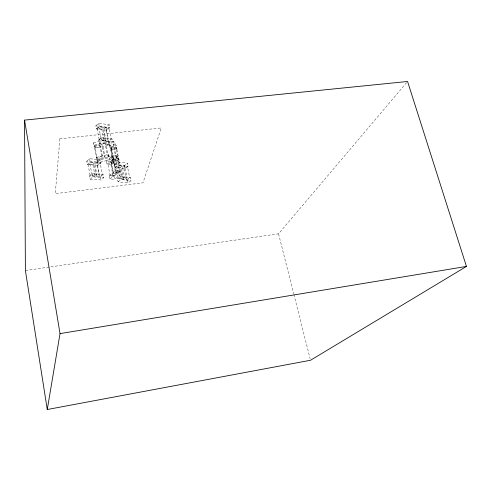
<?xml version="1.0" encoding="UTF-8"?>
<svg xmlns="http://www.w3.org/2000/svg" width="491" height="491" viewBox="0 0 491 491"><rect width="100%" height="100%" fill="white"/><g stroke="black" fill="none" stroke-linecap="round" stroke-linejoin="round"><path stroke-width="0.37" stroke-dasharray="2.46 1.84" d="M25.397 270.541L278.544 233.808L407.07 82.065M95.855 125.862L98.66 123.321L109.149 124.653L109.763 127.752L106.928 130.244L96.457 128.973L95.855 125.862L106.32 127.157L109.149 124.653M96.457 128.973L99.268 126.451L109.763 127.752M97.022 128.507L98.783 126.93L103.527 127.513L105.712 138.64L103.926 140.18L99.182 139.647L97.022 128.507L101.76 129.084L103.527 127.513M98.605 140.107L101.447 137.627L111.966 138.83L112.586 141.96L109.72 144.403L99.213 143.255L98.605 140.107L109.1 141.279L111.966 138.83M99.182 139.647L100.956 138.1L105.712 138.64M86.772 161.171L89.546 158.746L100.428 159.71L101.048 162.92L98.237 165.301L87.38 164.399L86.772 161.171L97.629 162.104L100.428 159.71M99.213 143.255L102.06 140.788L112.586 141.96M87.38 164.399L90.16 161.987L101.048 162.92M92.86 164.362L94.603 162.865L96.795 174.397L95.033 175.864L90.111 175.502L87.944 163.945L92.86 164.362L95.033 175.864M89.54 175.938L92.345 173.581L103.257 174.409L103.883 177.656L101.048 179.976L90.148 179.203L89.54 175.938L100.428 176.742L103.257 174.409M90.148 179.203L92.959 176.858L103.883 177.656M106.418 161.122L112.875 155.782L117.637 156.255L118.276 159.458L111.776 164.743L107.038 164.313L106.418 161.122L111.15 161.564L117.637 156.255M107.038 164.313L113.513 158.998L118.276 159.458M110.849 161.999L107.946 164.375L110.168 175.766L113.139 176.005L116.066 173.685L113.814 162.275L110.849 161.999L113.09 173.44L110.168 175.766M113.814 162.275L110.911 164.638L113.139 176.005M109.254 175.717L115.784 170.506L120.559 170.917L121.209 174.158L114.636 179.307L109.886 178.939L109.254 175.717L114.004 176.097L120.559 170.917M109.886 178.939L116.428 173.759L121.209 174.158M114.587 164.215L117.809 161.913L127.574 163.257L128.206 166.388L124.96 168.646L115.207 167.363L114.587 164.215L124.333 165.528L127.574 163.257M115.207 167.363L118.441 165.074L128.206 166.388M120.264 167.523L122.29 166.099L124.542 177.343L122.504 178.736L118.079 178.202L115.851 166.94L120.264 167.523L122.504 178.736M117.429 178.62L120.688 176.373L130.471 177.576L131.115 180.743L127.838 182.947L118.061 181.805L117.429 178.62L127.2 179.798L130.471 177.576M118.061 181.805L121.326 179.571L131.115 180.743M108.198 142.421L113.568 141.07L116.287 145.717L116.907 148.822L111.604 150.154L108.812 145.569L108.198 142.421L110.991 147.048L111.604 150.154M108.812 145.569L114.194 144.213L116.907 148.822M110.991 147.048L116.287 145.717M111.101 147.41L114.44 146.57L116.662 157.752L113.304 158.593L112.052 156.574L109.837 145.33L111.101 147.41L113.304 158.593M111.027 156.813L116.428 155.457L119.123 159.925L119.749 163.067L114.415 164.399L111.653 159.992L111.027 156.813L113.795 161.257L114.415 164.399M111.653 159.992L118.147 158.305L115.925 147.153L110.592 148.491L112.795 159.649M113.795 161.257L119.123 159.925M93.431 142.924L105.504 139.972L106.707 142.126L107.32 145.281L95.315 148.208L94.039 146.091L93.431 142.924L94.714 145.054L95.315 148.208M94.714 145.054L106.707 142.126M94.039 146.091L106.124 143.145L107.32 145.281M100.532 146.478L99.753 145.152L94.327 146.478L96.488 157.795L101.938 156.469L102.711 157.758L97.279 159.078L95.125 147.797L100.532 146.478L102.711 157.758M96.205 157.421L108.339 154.469L109.53 156.543L110.156 159.728L98.083 162.662L96.813 160.625L96.205 157.421L97.47 159.471L98.083 162.662M97.47 159.471L109.53 156.543M96.813 160.625L108.965 157.672L110.156 159.728M96.795 174.397L91.86 174.023L89.681 162.441L94.603 162.865M113.09 173.44L116.066 173.685M124.542 177.343L120.117 176.797L117.871 165.51L122.29 166.099M116.662 157.752L115.434 155.727L113.2 144.483L114.44 146.57M119.749 163.067L117.061 158.636L116.428 155.457M278.544 233.808L293.692 293.704M293.882 294.447L310.152 358.78M124.333 165.528L124.96 168.646M127.2 179.798L127.838 182.947M117.809 161.913L118.441 165.074M120.688 176.373L121.326 179.571M113.568 141.07L114.194 144.213M112.875 155.782L113.513 158.998M115.784 170.506L116.428 173.759M106.32 127.157L106.928 130.244M109.1 141.279L109.72 144.403M111.15 161.564L111.776 164.743M114.004 176.097L114.636 179.307M105.504 139.972L106.124 143.145M108.339 154.469L108.965 157.672M101.76 129.084L103.926 140.18M98.66 123.321L99.268 126.451M101.447 137.627L102.06 140.788M98.783 126.93L100.956 138.1M99.753 145.152L101.938 156.469M97.629 162.104L98.237 165.301M100.428 176.742L101.048 179.976M89.546 158.746L90.16 161.987M92.345 173.581L92.959 176.858M59.89 138.836L55.268 193.669L142.973 182.83L161.287 127.936L59.89 138.836M105.952 127.279L103.122 129.784L105.289 140.856L108.143 138.394L105.952 127.279M108.885 127.642L106.05 130.14L108.223 141.181L111.083 138.726L108.885 127.642M97.089 162.582L94.29 164.976L96.469 176.447L99.292 174.109L97.089 162.582M100.139 162.84L97.328 165.228L99.513 176.674L102.343 174.336L100.139 162.84M124.659 165.909L121.418 168.18L123.652 179.368L126.917 177.141L124.659 165.909M127.39 166.277L124.143 168.542L126.383 179.7L129.655 177.478L127.39 166.277M116.686 148.435L111.371 149.773L113.568 160.888L118.902 159.55L116.686 148.435M118.147 172.826L113.378 172.421L111.126 160.956L115.882 161.404L118.147 172.826M120 171.359L115.232 170.948L112.961 159.452L117.723 159.906L120 171.359M105.123 157.617L103.902 155.549L101.705 144.219L102.932 146.349L105.123 157.617M108.511 156.789L107.314 154.72L105.105 143.39L106.308 145.526L108.511 156.789"/><path stroke-width="0.74" d="M47.271 409.519L60.031 333.616L24.55 120.123L407.567 81.481L466.45 266.429L310.527 360.259L47.271 409.519L25.397 270.541L24.55 120.123M60.031 333.616L466.45 266.429"/></g></svg>
